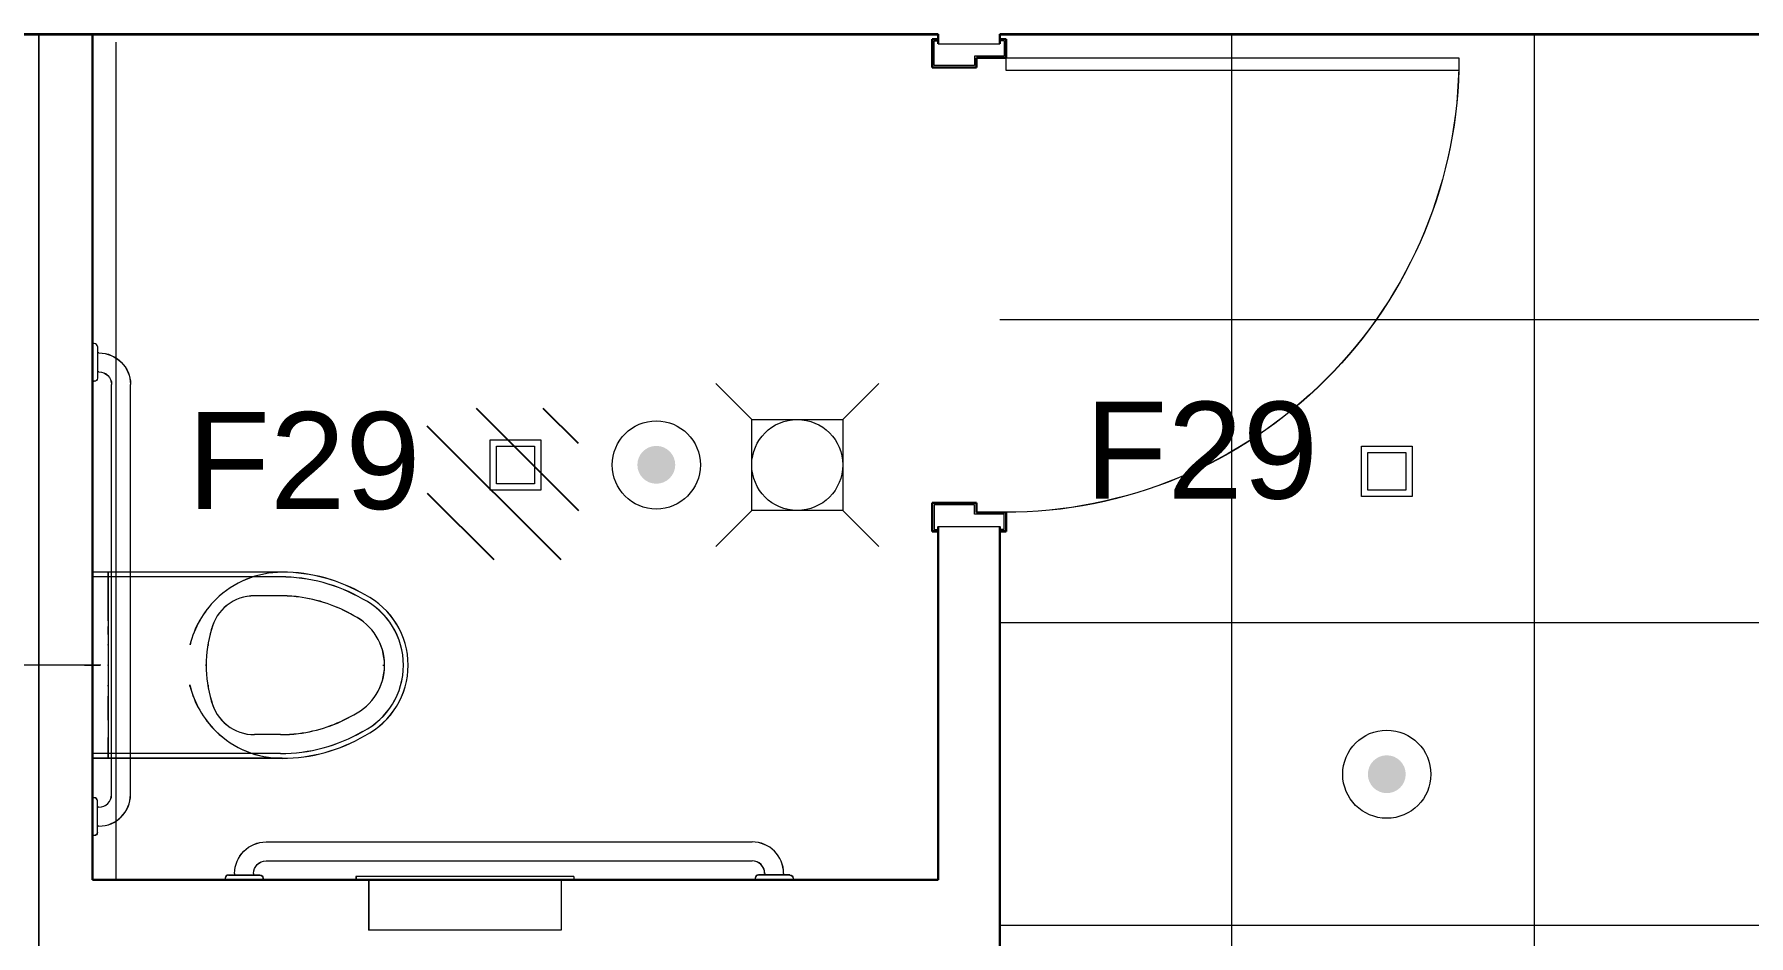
# Model space of a CAD drawing. Header units: inches. Extents: x -26575 to 27, y -11337 to 2257.
# Drawn here: x -23537.4 to -23401.6, y 691.2 to 762.7 of the extents above; entities that cross this region are included whole.
import ezdxf

# ---------------------------------------------------------------- set-up
doc = ezdxf.new("R2010")
doc.units = ezdxf.units.IN
doc.header["$LTSCALE"] = 48
doc.header["$MEASUREMENT"] = 0
doc.linetypes.add('A106$0$DGN Style 4', pattern=[381.581252, 190.671456, -95.335728, 0.238339, -95.335728])
for name, color, linetype in [('A106$0$A-DOOR', 8, 'Continuous'), ('A106$0$A-DOOR-FRAM', 8, 'Continuous'), ('A106$0$A-FLOR-PFIX', 8, 'Continuous'), ('A106$0$A-FLOR-SPCL', 8, 'Continuous'), ('A106$0$A-WALL-FULL-INTR', 8, 'Continuous'), ('A106$0$Level 30', 8, 'Continuous'), ('A112$0$A-DOOR', 8, 'Continuous'), ('A112$0$A-DOOR-FRAM', 8, 'Continuous'), ('A112$0$A-FLOR-PFIX', 8, 'Continuous'), ('A112$0$A-FLOR-SPCL', 8, 'Continuous'), ('A112$0$A-WALL-FULL-INTR', 8, 'Continuous'), ('A112$0$Level 30', 8, 'Continuous'), ('A612$0$A-CLNG-AVDC', 8, 'Continuous'), ('A612$0$A-CLNG-LITE', 3, 'Continuous'), ('A612$0$A-CLNG-MECH-RTRN', 8, 'Continuous'), ('A612$0$A-CLNG-PATT', 8, 'Continuous'), ('E-Emer-lite', 1, 'Continuous'), ('E-TEXT', 6, 'Continuous'), ('XREF', 7, 'Continuous')]:
    doc.layers.add(name, color=color, linetype=linetype)
doc.styles.add('M08', font='arial.ttf', dxfattribs={"height": 7.68})

# ---------------------------------------------------------------- blocks, each defined once
blk = doc.blocks.new('A106$0$AFWALL')
at = {"layer": 'A106$0$A-FLOR-PFIX', "linetype": 'Continuous', "lineweight": 13}
for p, q in [((0, 7), (0, 7.38)), ((1.23, 7.38), (0, 7.38)), ((0, 7.38), (0, 5.92)), ((14.88, 7), (0, 7)), ((0, 7), (0, 0)), ((1.23, 3.52), (1.23, 7.38)), ((15.02, 7.38), (1.23, 7.38)), ((1.23, 7.38), (1.23, 5.73)), ((0, 5.92), (0, 5.64)), ((0, 5.64), (0, 5.1)), ((1.23, 5.73), (1.23, 5.48)), ((1.23, 5.48), (1.23, 4.99)), ((14.88, 5.5), (12.83, 5.5)), ((0, 5.1), (0, 4.4)), ((0, 4.4), (0, 3.11)), ((1.23, 4.99), (1.23, 4.35)), ((1.23, 4.35), (1.23, 3.07)), ((0, 2.92), (0, 3.11)), ((0, 2.74), (0, 2.92)), ((0, 2.59), (0, 2.74)), ((1.23, 3.52), (1.23, 3.28)), ((1.23, 3.28), (1.23, 2.6)), ((1.23, 2.84), (1.23, 3.07)), ((1.23, 2.63), (1.23, 2.84)), ((0, 2.59), (0, 1.85)), ((0, 1.85), (0, 0.96)), ((1.23, 2.45), (1.23, 2.63)), ((1.23, 2.6), (1.23, 1.62)), ((1.23, 2.45), (1.23, 1.75)), ((1.23, 1.75), (1.23, 0.91)), ((1.23, 1.62), (1.23, 1.59)), ((1.23, 1.59), (1.23, 1.5)), ((1.23, 1.5), (1.23, 1.35)), ((9.14, 1.62), (9.21, 1.62)), ((-0.64, 0), (0.57, 0)), ((0, 0.96), (0, 0)), ((0, -7), (0, 0)), ((0, 0), (0, -0.96)), ((0.64, 0), (0, 0)), ((1.23, 1.35), (1.23, 0.92)), ((1.23, 0.92), (1.23, 0.47)), ((1.23, 0.91), (1.23, 0)), ((1.23, 0.47), (1.23, 0)), ((1.23, 0), (1.23, -0.47)), ((1.23, 0), (1.23, -0.91)), ((1.29, 0), (1.23, 0)), ((8.95, 0), (8.94, 0)), ((8.94, 0), (9, 0)), ((9.05, 0), (8.95, 0)), ((22.99, 0), (23.05, 0)), ((23.05, 0), (23.09, 0)), ((23.09, 0), (23.12, 0)), ((23.12, 0), (23.13, 0)), ((0, -0.96), (0, -1.85)), ((1.23, -0.47), (1.23, -0.92)), ((1.23, -0.91), (1.23, -1.75)), ((1.23, -0.92), (1.23, -1.35)), ((1.23, -1.35), (1.23, -1.5)), ((0, -1.85), (0, -2.59)), ((0, -2.74), (0, -2.59)), ((1.23, -1.5), (1.23, -1.59)), ((1.23, -1.59), (1.23, -1.62)), ((1.23, -1.62), (1.23, -2.6)), ((1.23, -1.75), (1.23, -2.45)), ((1.23, -2.63), (1.23, -2.45)), ((1.23, -2.6), (1.23, -3.28)), ((1.23, -2.84), (1.23, -2.63)), ((7.67, -1.62), (7.66, -1.62)), ((7.66, -1.62), (7.71, -1.62)), ((7.76, -1.62), (7.67, -1.62)), ((9.14, -1.62), (9.21, -1.62)), ((0, -2.92), (0, -2.74)), ((0, -3.11), (0, -2.92)), ((0, -4.4), (0, -3.11)), ((1.23, -3.07), (1.23, -2.84)), ((1.23, -4.35), (1.23, -3.07)), ((1.23, -3.28), (1.23, -3.52)), ((1.23, -3.52), (1.23, -7.38)), ((0, -4.4), (0, -5.1)), ((0, -5.1), (0, -5.64)), ((1.23, -4.35), (1.23, -4.99)), ((1.23, -4.99), (1.23, -5.48)), ((0, -5.64), (0, -5.92)), ((0, -7.38), (0, -5.92)), ((1.23, -5.48), (1.23, -5.73)), ((1.23, -7.38), (1.23, -5.73)), ((14.88, -5.5), (12.83, -5.5)), ((0, -7), (0, -7.38)), ((14.88, -7), (0, -7)), ((1.23, -7.38), (0, -7.38)), ((15.02, -7.38), (1.23, -7.38))]:
    blk.add_line(p, q, dxfattribs=at)
for centre, radius, start, end in [((15.04, -0.17), 7.54, 90.1427, 134.4461), ((14.88, -6), 13, 59.8405, 90), ((14.88, -6), 13, 59.8406, 90.0001), ((14.95, -5.73), 13.11, 59.5714, 89.6853), ((12.81, 2), 3.5, 89.6441, 166.4342), ((14.88, -6), 11.5, 82.8545, 90), ((18.75, 0), 6.25, 0, 63.0198), ((15.04, -0.17), 7.54, 134.4461, 166.2742), ((14.88, -6), 11.5, 59.6174, 82.8545), ((18.75, 0), 5.88, 0, 63.119), ((19, 0), 10, 163.6146, 180), ((18.75, 0), 4.38, 0, 63.6571), ((19, 0), 10, 180, 196.3854), ((18.75, 0), 4.38, 296.3429, 0), ((18.75, 0), 5.88, 296.881, 0), ((18.75, 0), 6.25, 296.9802, 0), ((15.04, 0.16), 7.54, 193.7258, 225.5539), ((12.81, -2), 3.5, 193.5658, 270.3559), ((14.88, 6), 11.5, 277.1455, 300.3826), ((15.04, 0.16), 7.54, 225.5539, 269.8573), ((14.88, 6), 13, 269.9999, 300.1594), ((14.88, 6), 13, 270, 300.1595), ((14.88, 6), 11.5, 270, 277.1455), ((14.95, 5.73), 13.11, 270.3147, 300.4286)]:
    blk.add_arc(centre, radius, start, end, dxfattribs=at)
for p in [(1.23, 1.62), (0, 0), (1.23, 0), (1.23, -1.62)]:
    blk.add_point(p, dxfattribs=at)
blk = doc.blocks.new('*U392')
at = {"layer": 'A106$0$A-FLOR-SPCL', "linetype": 'Continuous', "lineweight": 13}
for p, q in [((-8.63, 0.75), (-8.63, 0.5)), ((8.63, 0.75), (-8.63, 0.75)), ((8.63, 0.5), (-8.63, 0.5)), ((-7.63, 0.5), (-7.63, -3.5)), ((7.63, 0.5), (7.62, -3.5)), ((8.63, 0.75), (8.63, 0.5)), ((7.62, -3.5), (-7.63, -3.5))]:
    blk.add_line(p, q, dxfattribs=at)
blk = doc.blocks.new('A106$0$GBPL02_1')
at = {"layer": 'A106$0$Level 30', "linetype": 'Continuous', "lineweight": 0}
for p, q in [((1.75, 3), (40.25, 3)), ((1.75, 1.5), (40.25, 1.5)), ((-1.5, 0.12), (-1.5, 0)), ((-1.25, 0.38), (1.25, 0.38)), ((-0.75, 0.5), (-0.75, 0.38)), ((0.75, 0.5), (0.75, 0.37)), ((1.5, 0.12), (1.5, 0)), ((40.5, 0.12), (40.5, 0)), ((43.25, 0.38), (40.75, 0.38)), ((41.26, 0.5), (41.25, 0.38)), ((42.75, 0.5), (42.75, 0.38)), ((43.51, 0.12), (43.51, 0))]:
    blk.add_line(p, q, dxfattribs=at)
at = {"layer": 'A106$0$Level 30', "linetype": 'Continuous', "lineweight": 0, "extrusion": (0, 0, -1)}
for centre, radius, start, end in [((-1.75, 0.5), 2.5, 360, 90), ((-1.75, 0.5), 1, 360, 90), ((-1.25, 0.12), 0.25, 90, 180), ((-43.26, 0.12), 0.25, 90, 180)]:
    blk.add_arc(centre, radius, start, end, dxfattribs=at)
at = {"layer": 'A106$0$Level 30', "linetype": 'Continuous', "lineweight": 0}
for centre, radius, start, end in [((40.25, 0.5), 2.5, 0, 90), ((40.25, 0.5), 1, 0, 90), ((-1.25, 0.12), 0.25, 90, 180), ((40.75, 0.12), 0.25, 90, 180)]:
    blk.add_arc(centre, radius, start, end, dxfattribs=at)
blk.add_point((0, 0), dxfattribs=at)
blk = doc.blocks.new('A106$0$GBPL01_1')
at = {"layer": 'A106$0$A-FLOR-SPCL', "linetype": 'Continuous', "lineweight": 0}
for p, q in [((0.13, 37.5), (0, 37.5)), ((0.38, 37.25), (0.38, 34.75)), ((0.5, 36.75), (0.38, 36.75)), ((0.12, 34.5), (0, 34.5)), ((0.5, 35.25), (0.38, 35.25)), ((1.5, 1.75), (1.5, 34.25)), ((3, 1.75), (3, 34.25)), ((0.12, 1.5), (0, 1.5)), ((0.38, -1.25), (0.38, 1.25)), ((0.5, 0.75), (0.38, 0.75)), ((0.5, -0.75), (0.38, -0.75)), ((0.12, -1.5), (0, -1.5))]:
    blk.add_line(p, q, dxfattribs=at)
for centre, radius, start, end in [((0.13, 37.25), 0.25, 0, 90), ((0.13, 1.25), 0.25, 0, 90), ((0.5, 1.75), 1, 270, 0), ((0.5, 1.75), 2.5, 270, 0)]:
    blk.add_arc(centre, radius, start, end, dxfattribs=at)
at = {"layer": 'A106$0$A-FLOR-SPCL', "linetype": 'Continuous', "lineweight": 0, "extrusion": (0, 0, -1)}
for centre, radius, start, end in [((-0.5, 34.25), 2.5, 90, 180), ((-0.13, 34.75), 0.25, 180, 270), ((-0.5, 34.25), 1, 90, 180), ((-0.13, -1.25), 0.25, 180, 270)]:
    blk.add_arc(centre, radius, start, end, dxfattribs=at)
at = {"layer": 'A106$0$A-FLOR-SPCL', "linetype": 'Continuous', "lineweight": 0}
blk.add_point((0, 0), dxfattribs=at)
blk = doc.blocks.new('A106$0$GBPL02_3')
at = {"layer": 'A106$0$A-FLOR-SPCL', "linetype": 'Continuous', "lineweight": 0}
for p, q in [((1.75, 3), (40.25, 3)), ((1.75, 1.5), (40.25, 1.5)), ((-1.5, 0.12), (-1.5, 0)), ((-1.25, 0.38), (1.25, 0.38)), ((-0.75, 0.5), (-0.75, 0.38)), ((0.75, 0.5), (0.75, 0.37)), ((1.5, 0.12), (1.5, 0)), ((40.5, 0.12), (40.5, 0)), ((43.25, 0.38), (40.75, 0.38)), ((41.26, 0.5), (41.25, 0.38)), ((42.75, 0.5), (42.75, 0.38)), ((43.51, 0.12), (43.51, 0))]:
    blk.add_line(p, q, dxfattribs=at)
at = {"layer": 'A106$0$A-FLOR-SPCL', "linetype": 'Continuous', "lineweight": 0, "extrusion": (0, 0, -1)}
for centre, radius, start, end in [((-1.75, 0.5), 2.5, 360, 90), ((-1.75, 0.5), 1, 360, 90), ((-1.25, 0.12), 0.25, 90, 180), ((-43.26, 0.12), 0.25, 90, 180)]:
    blk.add_arc(centre, radius, start, end, dxfattribs=at)
at = {"layer": 'A106$0$A-FLOR-SPCL', "linetype": 'Continuous', "lineweight": 0}
for centre, radius, start, end in [((40.25, 0.5), 2.5, 0, 90), ((40.25, 0.5), 1, 0, 90), ((-1.25, 0.12), 0.25, 90, 180), ((40.75, 0.12), 0.25, 90, 180)]:
    blk.add_arc(centre, radius, start, end, dxfattribs=at)
blk.add_point((0, 0), dxfattribs=at)
blk = doc.blocks.new('*U385')
at = {"layer": 'A106$0$A-DOOR', "linetype": 'Continuous', "lineweight": 13}
for p, q in [((-660, 860), (-947, 860)), ((-947, 860), (-947, 852)), ((-660, 852), (-660, 860)), ((-946.9, 852), (-660, 852))]:
    blk.add_line(p, q, dxfattribs=at)
at = {"layer": 'A106$0$A-DOOR', "linetype": 'Continuous', "lineweight": 0}
for end in [270.0515, 181.5396]:
    blk.add_arc((-659.3, 859.7), 287.8, 179.9485, end, dxfattribs=at)
at = {"layer": 'A106$0$A-DOOR-FRAM', "linetype": 'Continuous', "lineweight": 30}
for p, q in [((-660, 872), (-660, 860)), ((-660, 872), (-657, 872)), ((-613.2, 872), (-616.2, 872)), ((-613.2, 854), (-613.2, 872)), ((-660, 860), (-641.2, 860)), ((-641.2, 860), (-641.2, 854)), ((-641.2, 854), (-613.2, 854)), ((-641.2, 571.9), (-641.2, 577.9)), ((-641.2, 577.9), (-613.2, 577.9)), ((-613.2, 577.9), (-613.2, 559.9)), ((-660, 559.9), (-660, 571.9)), ((-660, 571.9), (-641.2, 571.9)), ((-660, 559.9), (-657, 559.9)), ((-613.2, 559.9), (-616.2, 559.9))]:
    blk.add_line(p, q, dxfattribs=at)
at = {"layer": 'A106$0$A-DOOR-FRAM', "linetype": 'Continuous', "lineweight": 13}
for p, q in [((-658.8, 870.8), (-658.8, 861.2)), ((-658.8, 870.8), (-657, 870.8)), ((-657, 872), (-657, 870.8)), ((-616.2, 870.8), (-616.2, 872)), ((-614.4, 870.8), (-616.2, 870.8)), ((-614.4, 855.2), (-614.4, 870.8)), ((-658.8, 861.2), (-640, 861.2)), ((-640, 861.2), (-640, 855.2)), ((-640, 855.2), (-614.4, 855.2)), ((-640, 570.7), (-640, 576.7)), ((-640, 576.7), (-614.4, 576.7)), ((-614.4, 576.7), (-614.4, 561.1)), ((-658.8, 561.1), (-658.8, 570.7)), ((-658.8, 570.7), (-640, 570.7)), ((-658.8, 561.1), (-657, 561.1)), ((-657, 559.9), (-657, 561.1)), ((-614.4, 561.1), (-616.2, 561.1)), ((-616.2, 561.1), (-616.2, 559.9))]:
    blk.add_line(p, q, dxfattribs=at)
at = {"layer": 'A106$0$A-FLOR-PFIX', "linetype": 'A106$0$DGN Style 4', "lineweight": 0}
blk.add_line((-81, 475), (81, 475), dxfattribs=at)
at = {"layer": 'A106$0$A-WALL-FULL-INTR', "linetype": 'Continuous', "lineweight": 30}
for p, q in [((-656, 875), (-1142, 875)), ((-656, 875), (-656, 869)), ((32, 875), (-617, 875)), ((-617, 875), (-617, 869)), ((-81, 875), (-81, 339)), ((-656, 294), (-656, 562.9)), ((-617, 562.9), (-617, 339)), ((-81, 339), (-617, 339))]:
    blk.add_line(p, q, dxfattribs=at)
at = {"layer": 'A106$0$A-WALL-FULL-INTR', "linetype": 'Continuous', "lineweight": 0}
for p, q in [((-47, -18), (-47, 875)), ((-617, 869), (-656, 869)), ((-617, 562.9), (-656, 562.9))]:
    blk.add_line(p, q, dxfattribs=at)
at = {"layer": 'A106$0$A-FLOR-PFIX', "linetype": 'Continuous', "lineweight": 13, "extrusion": (0, 0, -1), "xscale": 8, "yscale": 8, "zscale": 8}
blk.add_blockref('A106$0$AFWALL', (81, 475), dxfattribs=at)
at = {"layer": 'A106$0$A-FLOR-SPCL', "linetype": 'Continuous', "lineweight": 0, "extrusion": (0, 0, -1), "xscale": 8, "yscale": 8, "zscale": 8}
for name, p in [('A106$0$GBPL01_1', (81, 379)), ('A106$0$GBPL02_3', (177, 339))]:
    blk.add_blockref(name, p, dxfattribs=at)
at = {"layer": 'A106$0$A-FLOR-SPCL', "linetype": 'Continuous', "lineweight": 13, "extrusion": (0, 0, -1), "xscale": 8, "yscale": 8, "zscale": 8}
blk.add_blockref('*U392', (317, 335), dxfattribs=at)
at = {"layer": 'A106$0$Level 30', "linetype": 'Continuous', "lineweight": 0, "extrusion": (0, 0, -1), "xscale": 8, "yscale": 8, "zscale": 8}
blk.add_blockref('A106$0$GBPL02_1', (177, 339), dxfattribs=at)
blk = doc.blocks.new('A106')
at = {"layer": 'A106$0$A-WALL-FULL-INTR', "lineweight": 30, "extrusion": (0, 0, -1), "xscale": 0.125, "yscale": 0.125, "zscale": 0.125}
blk.add_blockref('*U385', (23542.91, 653.28), dxfattribs=at)
blk = doc.blocks.new('A112')
at = {"layer": 'A112$0$A-DOOR', "lineweight": 13}
for p, q in [((-23460.41, 759.78), (-23460.41, 760.78)), ((-23460.41, 760.78), (-23424.53, 760.78)), ((-23424.53, 760.78), (-23424.53, 759.78)), ((-23424.54, 759.78), (-23460.41, 759.78))]:
    blk.add_line(p, q, dxfattribs=at)
at = {"layer": 'A112$0$A-DOOR', "lineweight": 0, "extrusion": (0, 0, -1)}
for end in [270.0515, 181.5396]:
    blk.add_arc((23460.5, 760.75), 35.97, 179.9485, end, dxfattribs=at)
at = {"layer": 'A112$0$A-DOOR-FRAM', "lineweight": 30}
for p, q in [((-23466.26, 760.03), (-23466.26, 762.28)), ((-23466.26, 762.28), (-23465.89, 762.28)), ((-23460.41, 762.28), (-23460.78, 762.28)), ((-23460.41, 762.28), (-23460.41, 760.78)), ((-23460.41, 760.78), (-23462.76, 760.78)), ((-23462.76, 760.78), (-23462.76, 760.03)), ((-23462.76, 760.03), (-23466.26, 760.03)), ((-23466.26, 725.52), (-23466.26, 723.27)), ((-23462.76, 725.52), (-23466.26, 725.52)), ((-23462.76, 724.77), (-23462.76, 725.52)), ((-23460.41, 724.77), (-23462.76, 724.77)), ((-23460.41, 723.27), (-23460.41, 724.77)), ((-23466.26, 723.27), (-23465.89, 723.27)), ((-23460.41, 723.27), (-23460.78, 723.27))]:
    blk.add_line(p, q, dxfattribs=at)
at = {"layer": 'A112$0$A-DOOR-FRAM', "lineweight": 13}
for p, q in [((-23466.11, 760.18), (-23466.11, 762.13)), ((-23466.11, 762.13), (-23465.89, 762.13)), ((-23465.89, 762.13), (-23465.89, 762.28)), ((-23460.78, 762.28), (-23460.78, 762.13)), ((-23460.56, 762.13), (-23460.78, 762.13)), ((-23460.56, 762.13), (-23460.56, 760.93)), ((-23460.56, 760.93), (-23462.91, 760.93)), ((-23462.91, 760.93), (-23462.91, 760.18)), ((-23462.91, 760.18), (-23466.11, 760.18)), ((-23462.91, 725.37), (-23466.11, 725.37)), ((-23466.11, 725.37), (-23466.11, 723.42)), ((-23462.91, 724.62), (-23462.91, 725.37)), ((-23460.56, 724.62), (-23462.91, 724.62)), ((-23460.56, 723.42), (-23460.56, 724.62)), ((-23466.11, 723.42), (-23465.89, 723.42)), ((-23465.89, 723.42), (-23465.89, 723.27)), ((-23460.78, 723.27), (-23460.78, 723.42)), ((-23460.56, 723.42), (-23460.78, 723.42))]:
    blk.add_line(p, q, dxfattribs=at)
at = {"layer": 'A112$0$A-FLOR-PFIX', "lineweight": 13}
for p, q in [((-23532.78, 719.66), (-23532.78, 720.03)), ((-23531.55, 720.03), (-23532.78, 720.03)), ((-23532.78, 720.03), (-23532.78, 718.58)), ((-23531.55, 716.18), (-23531.55, 720.03)), ((-23517.76, 720.03), (-23531.55, 720.03)), ((-23531.55, 720.03), (-23531.55, 718.39)), ((-23517.91, 719.66), (-23532.78, 719.66)), ((-23532.78, 719.66), (-23532.78, 712.66)), ((-23532.78, 718.58), (-23532.78, 718.3)), ((-23532.78, 718.3), (-23532.78, 717.76)), ((-23532.78, 717.76), (-23532.78, 717.06)), ((-23531.55, 718.39), (-23531.55, 718.14)), ((-23531.55, 718.14), (-23531.55, 717.65)), ((-23531.55, 717.65), (-23531.55, 717.01)), ((-23517.91, 718.16), (-23519.95, 718.16)), ((-23532.78, 717.06), (-23532.78, 715.77)), ((-23531.55, 717.01), (-23531.55, 715.73)), ((-23531.55, 716.18), (-23531.55, 715.94)), ((-23531.55, 715.94), (-23531.55, 715.26)), ((-23532.78, 715.58), (-23532.78, 715.77)), ((-23532.78, 715.4), (-23532.78, 715.58)), ((-23532.78, 715.25), (-23532.78, 715.4)), ((-23532.78, 715.25), (-23532.78, 714.51)), ((-23531.55, 715.5), (-23531.55, 715.73)), ((-23531.55, 715.29), (-23531.55, 715.5)), ((-23531.55, 715.11), (-23531.55, 715.29)), ((-23531.55, 715.26), (-23531.55, 714.28)), ((-23531.55, 715.11), (-23531.55, 714.41)), ((-23532.78, 714.51), (-23532.78, 713.62)), ((-23532.78, 713.62), (-23532.78, 712.66)), ((-23531.55, 714.41), (-23531.55, 713.57)), ((-23531.55, 714.28), (-23531.55, 714.25)), ((-23531.55, 714.25), (-23531.55, 714.16)), ((-23531.55, 714.16), (-23531.55, 714.01)), ((-23531.55, 714.01), (-23531.55, 713.58)), ((-23531.55, 713.58), (-23531.55, 713.13)), ((-23531.55, 713.57), (-23531.55, 712.66)), ((-23523.65, 714.28), (-23523.57, 714.28)), ((-23533.43, 712.66), (-23532.21, 712.66)), ((-23532.78, 705.66), (-23532.78, 712.66)), ((-23532.78, 712.66), (-23532.78, 711.7)), ((-23532.14, 712.66), (-23532.78, 712.66)), ((-23531.55, 713.13), (-23531.55, 712.66)), ((-23531.55, 712.66), (-23531.55, 712.19)), ((-23531.55, 712.66), (-23531.55, 711.75)), ((-23531.49, 712.66), (-23531.55, 712.66)), ((-23531.55, 712.19), (-23531.55, 711.74)), ((-23523.83, 712.66), (-23523.84, 712.66)), ((-23523.84, 712.66), (-23523.78, 712.66)), ((-23523.74, 712.66), (-23523.83, 712.66)), ((-23509.79, 712.66), (-23509.73, 712.66)), ((-23509.73, 712.66), (-23509.69, 712.66)), ((-23509.69, 712.66), (-23509.66, 712.66)), ((-23509.66, 712.66), (-23509.65, 712.66)), ((-23532.78, 711.7), (-23532.78, 710.81)), ((-23532.78, 710.81), (-23532.78, 710.07)), ((-23531.55, 711.75), (-23531.55, 710.91)), ((-23531.55, 711.74), (-23531.55, 711.3)), ((-23531.55, 711.3), (-23531.55, 711.16)), ((-23531.55, 711.16), (-23531.55, 711.07)), ((-23531.55, 711.07), (-23531.55, 711.04)), ((-23531.55, 711.04), (-23531.55, 710.06)), ((-23531.55, 710.91), (-23531.55, 710.21)), ((-23525.12, 711.04), (-23525.13, 711.04)), ((-23525.13, 711.04), (-23525.07, 711.04)), ((-23525.02, 711.04), (-23525.12, 711.04)), ((-23523.65, 711.04), (-23523.57, 711.04)), ((-23532.78, 709.92), (-23532.78, 710.07)), ((-23532.78, 709.74), (-23532.78, 709.92)), ((-23532.78, 709.55), (-23532.78, 709.74)), ((-23532.78, 708.26), (-23532.78, 709.55)), ((-23531.55, 710.03), (-23531.55, 710.21)), ((-23531.55, 710.06), (-23531.55, 709.38)), ((-23531.55, 709.82), (-23531.55, 710.03)), ((-23531.55, 709.59), (-23531.55, 709.82)), ((-23531.55, 708.31), (-23531.55, 709.59)), ((-23531.55, 709.38), (-23531.55, 709.14)), ((-23531.55, 709.14), (-23531.55, 705.28)), ((-23532.78, 708.26), (-23532.78, 707.56)), ((-23531.55, 708.31), (-23531.55, 707.67)), ((-23532.78, 707.56), (-23532.78, 707.02)), ((-23532.78, 707.02), (-23532.78, 706.74)), ((-23532.78, 705.28), (-23532.78, 706.74)), ((-23531.55, 707.67), (-23531.55, 707.18)), ((-23531.55, 707.18), (-23531.55, 706.93)), ((-23531.55, 705.28), (-23531.55, 706.93)), ((-23517.91, 707.16), (-23519.95, 707.16)), ((-23532.78, 705.66), (-23532.78, 705.28)), ((-23517.91, 705.66), (-23532.78, 705.66)), ((-23531.55, 705.28), (-23532.78, 705.28)), ((-23517.76, 705.28), (-23531.55, 705.28))]:
    blk.add_line(p, q, dxfattribs=at)
at = {"layer": 'A112$0$A-FLOR-PFIX', "lineweight": 0}
blk.add_line((-23532.78, 712.66), (-23553.03, 712.66), dxfattribs=at)
at = {"layer": 'A112$0$A-FLOR-PFIX', "lineweight": 13}
for centre, radius, start, end in [((-23517.74, 712.49), 7.54, 90.1427, 134.4461), ((-23517.84, 706.93), 13.11, 59.5714, 89.6853), ((-23517.91, 706.66), 13, 59.8405, 90), ((-23517.91, 706.66), 13, 59.8406, 90.0001), ((-23517.74, 712.49), 7.54, 134.4461, 166.2742), ((-23519.97, 714.66), 3.5, 89.6441, 166.4342), ((-23517.91, 706.66), 11.5, 82.8545, 90), ((-23517.91, 706.66), 11.5, 59.6174, 82.8545), ((-23514.03, 712.66), 5.88, 0, 63.119), ((-23514.03, 712.66), 6.25, 0, 63.0198), ((-23514.03, 712.66), 4.38, 0, 63.6571), ((-23513.78, 712.66), 10, 163.6146, 180), ((-23513.78, 712.66), 10, 180, 196.3854), ((-23514.03, 712.66), 4.38, 296.3429, 0), ((-23514.03, 712.66), 5.88, 296.881, 0), ((-23514.03, 712.66), 6.25, 296.9802, 0), ((-23517.74, 712.82), 7.54, 193.7258, 225.5539), ((-23519.97, 710.66), 3.5, 193.5658, 270.3559), ((-23517.91, 718.66), 11.5, 277.1455, 300.3826), ((-23517.74, 712.82), 7.54, 225.5539, 269.8573), ((-23517.91, 718.66), 13, 269.9999, 300.1594), ((-23517.91, 718.66), 13, 270, 300.1595), ((-23517.91, 718.66), 11.5, 270, 277.1455), ((-23517.84, 718.39), 13.11, 270.3147, 300.4286)]:
    blk.add_arc(centre, radius, start, end, dxfattribs=at)
for p in [(-23531.55, 714.28), (-23532.78, 712.66), (-23531.55, 712.66), (-23531.55, 711.04)]:
    blk.add_point(p, dxfattribs=at)
at = {"layer": 'A112$0$A-FLOR-SPCL', "lineweight": 0}
for p, q in [((-23532.66, 738.16), (-23532.78, 738.16)), ((-23532.41, 737.91), (-23532.41, 735.41)), ((-23532.28, 737.41), (-23532.41, 737.41)), ((-23532.66, 735.16), (-23532.78, 735.16)), ((-23532.28, 735.91), (-23532.41, 735.91)), ((-23531.28, 702.41), (-23531.28, 734.91)), ((-23529.78, 702.41), (-23529.78, 734.91)), ((-23532.66, 702.16), (-23532.78, 702.16)), ((-23532.41, 699.41), (-23532.41, 701.91)), ((-23532.28, 701.41), (-23532.41, 701.41)), ((-23532.28, 699.91), (-23532.41, 699.91)), ((-23532.66, 699.16), (-23532.78, 699.16)), ((-23519.03, 698.66), (-23480.53, 698.66)), ((-23519.03, 697.16), (-23480.53, 697.16)), ((-23522.28, 695.78), (-23522.28, 695.66)), ((-23522.03, 696.03), (-23519.53, 696.03)), ((-23521.53, 696.16), (-23521.53, 696.03)), ((-23520.03, 696.16), (-23520.03, 696.03)), ((-23519.28, 695.78), (-23519.28, 695.66)), ((-23480.28, 695.78), (-23480.28, 695.66)), ((-23477.53, 696.03), (-23480.03, 696.03)), ((-23479.53, 696.16), (-23479.53, 696.04)), ((-23478.03, 696.16), (-23478.03, 696.03)), ((-23477.28, 695.78), (-23477.28, 695.66))]:
    blk.add_line(p, q, dxfattribs=at)
at = {"layer": 'A112$0$A-FLOR-SPCL', "lineweight": 13}
for p, q in [((-23511.91, 695.91), (-23511.91, 695.66)), ((-23494.66, 695.91), (-23511.91, 695.91)), ((-23494.66, 695.66), (-23511.91, 695.66)), ((-23510.91, 695.66), (-23510.91, 691.66)), ((-23495.66, 695.66), (-23495.66, 691.66)), ((-23494.66, 695.91), (-23494.66, 695.66)), ((-23495.66, 691.66), (-23510.91, 691.66))]:
    blk.add_line(p, q, dxfattribs=at)
at = {"layer": 'A112$0$A-FLOR-SPCL', "lineweight": 0}
for centre, radius, start, end in [((-23532.66, 737.91), 0.25, 0, 90), ((-23532.28, 702.41), 1, 270, 0), ((-23532.28, 702.41), 2.5, 270, 0), ((-23532.66, 701.91), 0.25, 0, 90), ((-23480.53, 696.16), 2.5, 0, 90), ((-23480.53, 696.16), 1, 0, 90), ((-23522.03, 695.78), 0.25, 90, 180), ((-23480.03, 695.78), 0.25, 90, 180)]:
    blk.add_arc(centre, radius, start, end, dxfattribs=at)
at = {"layer": 'A112$0$A-FLOR-SPCL', "lineweight": 0, "extrusion": (0, 0, -1)}
for centre, radius, start, end in [((23532.28, 734.91), 2.5, 90, 180), ((23532.66, 735.41), 0.25, 180, 270), ((23532.28, 734.91), 1, 90, 180), ((23532.66, 699.41), 0.25, 180, 270), ((23519.03, 696.16), 2.5, 0, 90), ((23519.03, 696.16), 1, 0, 90), ((23519.53, 695.78), 0.25, 90, 180), ((23477.53, 695.78), 0.25, 90, 180)]:
    blk.add_arc(centre, radius, start, end, dxfattribs=at)
at = {"layer": 'A112$0$A-FLOR-SPCL', "lineweight": 0}
for p in [(-23532.78, 700.66), (-23520.78, 695.66)]:
    blk.add_point(p, dxfattribs=at)
at = {"layer": 'A112$0$A-WALL-FULL-INTR', "lineweight": 30}
for p, q in [((-23546.91, 762.66), (-23465.78, 762.66)), ((-23532.78, 762.66), (-23532.78, 695.66)), ((-23465.78, 762.66), (-23465.78, 761.91)), ((-23460.91, 762.66), (-23400.16, 762.66)), ((-23460.91, 762.66), (-23460.91, 761.91)), ((-23465.78, 723.64), (-23465.78, 695.66)), ((-23460.91, 690.03), (-23460.91, 723.64)), ((-23532.78, 695.66), (-23465.78, 695.66))]:
    blk.add_line(p, q, dxfattribs=at)
at = {"layer": 'A112$0$A-WALL-FULL-INTR', "lineweight": 0}
for p, q in [((-23537.03, 651.03), (-23537.03, 762.66)), ((-23465.78, 761.91), (-23460.91, 761.91)), ((-23465.78, 723.64), (-23460.91, 723.64))]:
    blk.add_line(p, q, dxfattribs=at)
at = {"layer": 'A112$0$Level 30', "lineweight": 0}
for p, q in [((-23519.03, 698.66), (-23480.53, 698.66)), ((-23519.03, 697.16), (-23480.53, 697.16)), ((-23522.28, 695.78), (-23522.28, 695.66)), ((-23522.03, 696.03), (-23519.53, 696.03)), ((-23521.53, 696.16), (-23521.53, 696.03)), ((-23520.03, 696.16), (-23520.03, 696.03)), ((-23519.28, 695.78), (-23519.28, 695.66)), ((-23480.28, 695.78), (-23480.28, 695.66)), ((-23477.53, 696.03), (-23480.03, 696.03)), ((-23479.53, 696.16), (-23479.53, 696.04)), ((-23478.03, 696.16), (-23478.03, 696.03)), ((-23477.28, 695.78), (-23477.28, 695.66))]:
    blk.add_line(p, q, dxfattribs=at)
at = {"layer": 'A112$0$Level 30', "lineweight": 0, "extrusion": (0, 0, -1)}
for centre, radius, start, end in [((23519.03, 696.16), 2.5, 0, 90), ((23519.03, 696.16), 1, 0, 90), ((23519.53, 695.78), 0.25, 90, 180), ((23477.53, 695.78), 0.25, 90, 180)]:
    blk.add_arc(centre, radius, start, end, dxfattribs=at)
at = {"layer": 'A112$0$Level 30', "lineweight": 0}
for centre, radius, start, end in [((-23480.53, 696.16), 2.5, 0, 90), ((-23480.53, 696.16), 1, 0, 90), ((-23522.03, 695.78), 0.25, 90, 180), ((-23480.03, 695.78), 0.25, 90, 180)]:
    blk.add_arc(centre, radius, start, end, dxfattribs=at)
blk.add_point((-23520.78, 695.66), dxfattribs=at)
blk = doc.blocks.new('*E917')
at = {"layer": 'A612$0$A-CLNG-LITE', "linetype": 'Continuous', "lineweight": 0}
h = blk.add_hatch(color=256, dxfattribs=at)
edge = h.paths.add_edge_path()
edge.add_arc((0, 0), 12, 0, 360)
blk = doc.blocks.new('*E918')
at = {"layer": 'A612$0$A-CLNG-LITE', "linetype": 'Continuous', "lineweight": 0}
h = blk.add_hatch(color=256, dxfattribs=at)
edge = h.paths.add_edge_path()
edge.add_arc((0, 0), 12, 0, 360)
blk = doc.blocks.new('A612')
at = {"layer": 'A612$0$A-CLNG-AVDC', "lineweight": 0}
for p, q in [((-23480.55, 732.13, 0), (-23483.41, 734.99, 0)), ((-23473.35, 732.13, 0), (-23470.49, 734.99, 0)), ((-23480.55, 724.93, 0), (-23483.41, 722.08, 0)), ((-23473.35, 724.93, 0), (-23470.49, 722.08, 0))]:
    blk.add_line(p, q, dxfattribs=at)
at = {"layer": 'A612$0$A-CLNG-AVDC', "lineweight": 0, "extrusion": (0, 0, -1)}
blk.add_ellipse((-23476.95, 728.53, 0), major_axis=(-2.55, 2.55), ratio=1, start_param=5.497787, end_param=11.780972, dxfattribs=at)
at = {"layer": 'A612$0$A-CLNG-AVDC', "lineweight": 0}
blk.add_3dface([(-23473.35, 724.93, 0), (-23480.55, 724.93, 0), (-23480.55, 732.13, 0), (-23473.35, 732.13, 0)], dxfattribs=at)
at = {"layer": 'A612$0$A-CLNG-LITE', "lineweight": 0}
for p, q in [((-23480.55, 732.13, 0), (-23483.41, 734.99, 0)), ((-23473.35, 732.13, 0), (-23470.49, 734.99, 0)), ((-23480.55, 724.93, 0), (-23483.41, 722.08, 0)), ((-23473.35, 724.93, 0), (-23470.49, 722.08, 0))]:
    blk.add_line(p, q, dxfattribs=at)
at = {"layer": 'A612$0$A-CLNG-LITE', "lineweight": 0, "extrusion": (0, 0, -1)}
for centre, major_axis, start_param, end_param in [((-23476.95, 728.53, 0), (2.55, 2.55), 3.926991, 10.210176), ((-23488.12, 728.53, 0), (-2.47, 2.47), 5.497787, 11.780972), ((-23430.24, 704.02, 0), (-2.47, 2.47), 5.497787, 11.780972)]:
    blk.add_ellipse(centre, major_axis=major_axis, ratio=1, start_param=start_param, end_param=end_param, dxfattribs=at)
at = {"layer": 'A612$0$A-CLNG-LITE', "lineweight": 0}
for points in [[(-23473.35, 724.93, 0), (-23480.55, 724.93, 0), (-23480.55, 732.13, 0), (-23473.35, 732.13, 0)], [(-23501.28, 730.53, 0), (-23497.28, 730.53, 0), (-23497.28, 726.53, 0), (-23501.28, 726.53, 0)], [(-23500.78, 730.03, 0), (-23497.78, 730.03, 0), (-23497.78, 727.03, 0), (-23500.78, 727.03, 0)], [(-23432.24, 730.02, 0), (-23428.24, 730.02, 0), (-23428.24, 726.02, 0), (-23432.24, 726.02, 0)], [(-23431.74, 729.52, 0), (-23428.74, 729.52, 0), (-23428.74, 726.52, 0), (-23431.74, 726.52, 0)]]:
    blk.add_3dface(points, dxfattribs=at)
at = {"layer": 'A612$0$A-CLNG-MECH-RTRN', "lineweight": 13}
for p, q in [((-23532.78, 695.66), (-23532.79, 762.03, 0)), ((-23530.91, 695.66), (-23530.91, 762.03, 0))]:
    blk.add_line(p, q, dxfattribs=at)
at = {"layer": 'A612$0$A-CLNG-PATT', "lineweight": 0}
for p, q in [((-23442.53, 550.03, 0), (-23442.53, 762.66, 0)), ((-23418.53, 550.03, 0), (-23418.53, 762.66, 0)), ((-23400.16, 740.02, 0), (-23460.91, 740.02, 0)), ((-23400.16, 716.02, 0), (-23460.91, 716.02, 0)), ((-23400.16, 692.02, 0), (-23460.91, 692.02, 0))]:
    blk.add_line(p, q, dxfattribs=at)
at = {"layer": 'A612$0$A-CLNG-LITE', "lineweight": 0, "extrusion": (0, 0, -1), "xscale": 0.125, "yscale": 0.125, "zscale": 1.25e-11}
for name, p in [('*E917', (23488.12, 728.54, 0)), ('*E918', (23430.24, 704.02, 0))]:
    blk.add_blockref(name, p, dxfattribs=at)

msp = doc.modelspace()

# ---------------------------------------------------------------- hatches: boundary and pattern name
at = {"layer": 'E-Emer-lite'}
h = msp.add_hatch(dxfattribs=at)
h.set_pattern_fill('ANSI31', color=256, scale=30, angle=90.0676)
h.set_pattern_definition([(135.067582, (-25922.0366, 25982.564), (-2.64852087, -2.6547763), [])])
h.paths.add_polyline_path([(-23506.26, 721.02), (-23506.32, 733.02), (-23494.32, 733.04), (-23494.26, 721.04)])

# ---------------------------------------------------------------- block references
at = {"layer": 'XREF'}
for name in ['A106', 'A112', 'A612']:
    msp.add_blockref(name, (0, 0), dxfattribs=at)

# ---------------------------------------------------------------- texts
at = {"layer": 'E-TEXT', "style": 'M08'}
for p in [(-23454.17, 725.86, 0), (-23525.28, 725.04)]:
    msp.add_text('F29', height=7.68, dxfattribs=at).set_placement(p)

doc.saveas('drawing.dxf')
